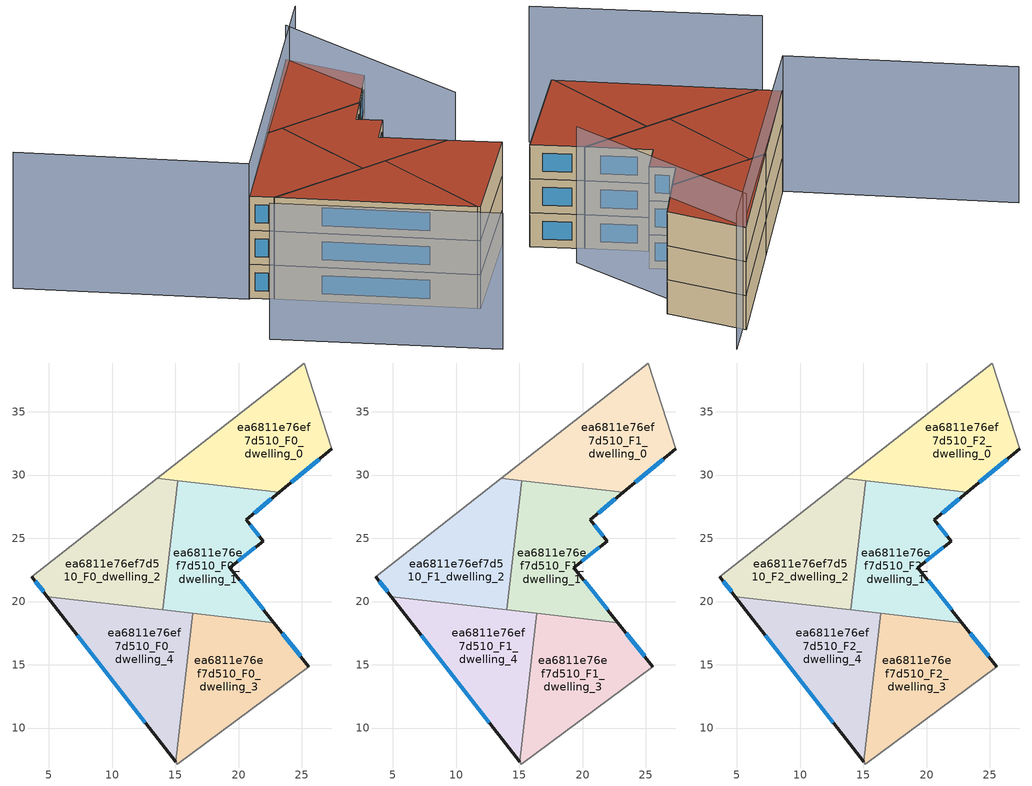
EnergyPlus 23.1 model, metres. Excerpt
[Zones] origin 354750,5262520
ea6811e76ef7d510_F0_dwelling_0
 floor ground (EU_floor_Construction): 25.18,38.85 27.35,32.07 23.2,28.62 13.55,29.74 z0
 wall outside (EU_wall_Construction): 23.2,28.62 27.35,32.07 z0:3
 wall adiabatic (EU_wall_Construction): 27.35,32.07 25.18,38.85 13.55,29.74 z0:3
 wall to ea6811e76ef7d510_F0_dwelling_1 (EU_wall_Construction): 15.19,29.55 23.2,28.62 z0:3
 wall to ea6811e76ef7d510_F0_dwelling_2 (EU_wall_Construction): 13.55,29.74 15.18,29.55 z0:3
 window (EU_Window_Construction): 24.18,29.43 26.38,31.26 z0.7:2.3
ea6811e76ef7d510_F0_dwelling_1
 floor ground (EU_floor_Construction): 23.2,28.62 20.62,26.48 21.95,24.77 19.3,22.69 22.79,18.32 14,19.34 15.18,29.55 z0
 wall outside (EU_wall_Construction): 22.79,18.32 19.3,22.69 21.95,24.77 20.62,26.48 23.2,28.62 z0:3
 wall to ea6811e76ef7d510_F0_dwelling_2 (EU_wall_Construction): 15.18,29.55 14,19.34 z0:3
 wall to ea6811e76ef7d510_F0_dwelling_3 (EU_wall_Construction): 16.37,19.06 22.79,18.32 z0:3
 wall to ea6811e76ef7d510_F0_dwelling_4 (EU_wall_Construction): 14,19.34 16.37,19.06 z0:3
 window (EU_Window_Construction): 21.23,26.98 22.59,28.12 / 21.64,25.17 20.93,26.08 / 19.92,23.18 21.33,24.28 / 21.97,19.35 20.12,21.66 z0.7:2.3
ea6811e76ef7d510_F0_dwelling_2
 floor ground (EU_floor_Construction): 15.18,29.55 14,19.34 4.88,20.39 3.65,21.97 13.55,29.74 z0
 wall outside (EU_wall_Construction): 3.65,21.97 4.88,20.39 z0:3
 wall adiabatic (EU_wall_Construction): 13.55,29.74 3.65,21.97 z0:3
 wall to ea6811e76ef7d510_F0_dwelling_4 (EU_wall_Construction): 4.88,20.39 14,19.34 z0:3
 window (EU_Window_Construction): 3.94,21.6 4.59,20.76 z0.7:2.3
ea6811e76ef7d510_F0_dwelling_3
 floor ground (EU_floor_Construction): 22.79,18.32 25.55,14.86 15.15,7.16 15.01,7.33 16.37,19.06 z0
 wall outside (EU_wall_Construction): 25.55,14.86 22.79,18.32 z0:3
 wall adiabatic (EU_wall_Construction): 15.01,7.33 15.15,7.16 25.55,14.86 z0:3
 wall to ea6811e76ef7d510_F0_dwelling_4 (EU_wall_Construction): 16.37,19.06 15.01,7.33 z0:3
 window (EU_Window_Construction): 24.9,15.67 23.44,17.51 z0.7:2.3
ea6811e76ef7d510_F0_dwelling_4
 floor ground (EU_floor_Construction): 16.37,19.06 15.01,7.33 4.88,20.39 z0
 wall outside (EU_wall_Construction): 4.88,20.39 15.01,7.33 z0:3
 window (EU_Window_Construction): 7.26,17.33 12.63,10.4 z0.7:2.3
ea6811e76ef7d510_F1_dwelling_0
 floor to ea6811e76ef7d510_F0_dwelling_0 (EU_floor_Construction): 25.18,38.85 27.35,32.07 23.2,28.62 13.55,29.74 z3
 wall outside (EU_wall_Construction): 23.2,28.62 27.35,32.07 z3:6
 wall adiabatic (EU_wall_Construction): 27.35,32.07 25.18,38.85 13.55,29.74 z3:6
 wall to ea6811e76ef7d510_F1_dwelling_1 (EU_wall_Construction): 15.19,29.55 23.2,28.62 z3:6
 wall to ea6811e76ef7d510_F1_dwelling_2 (EU_wall_Construction): 13.55,29.74 15.18,29.55 z3:6
 window (EU_Window_Construction): 24.18,29.43 26.38,31.26 z3.7:5.3
ea6811e76ef7d510_F1_dwelling_1
 floor to ea6811e76ef7d510_F0_dwelling_1 (EU_floor_Construction): 23.2,28.62 20.62,26.48 21.95,24.77 19.3,22.69 22.79,18.32 14,19.34 15.18,29.55 z3
 wall outside (EU_wall_Construction): 22.79,18.32 19.3,22.69 21.95,24.77 20.62,26.48 23.2,28.62 z3:6
 wall to ea6811e76ef7d510_F1_dwelling_2 (EU_wall_Construction): 15.18,29.55 14,19.34 z3:6
 wall to ea6811e76ef7d510_F1_dwelling_3 (EU_wall_Construction): 16.37,19.06 22.79,18.32 z3:6
 wall to ea6811e76ef7d510_F1_dwelling_4 (EU_wall_Construction): 14,19.34 16.37,19.06 z3:6
 window (EU_Window_Construction): 21.23,26.98 22.59,28.12 / 21.64,25.17 20.93,26.08 / 19.92,23.18 21.33,24.28 / 21.97,19.35 20.12,21.66 z3.7:5.3
ea6811e76ef7d510_F1_dwelling_2
 floor to ea6811e76ef7d510_F0_dwelling_2 (EU_floor_Construction): 15.18,29.55 14,19.34 4.88,20.39 3.65,21.97 13.55,29.74 z3
 wall outside (EU_wall_Construction): 3.65,21.97 4.88,20.39 z3:6
 wall adiabatic (EU_wall_Construction): 13.55,29.74 3.65,21.97 z3:6
 wall to ea6811e76ef7d510_F1_dwelling_4 (EU_wall_Construction): 4.88,20.39 14,19.34 z3:6
 window (EU_Window_Construction): 3.94,21.6 4.59,20.76 z3.7:5.3
ea6811e76ef7d510_F1_dwelling_3
 floor to ea6811e76ef7d510_F0_dwelling_3 (EU_floor_Construction): 22.79,18.32 25.55,14.86 15.15,7.16 15.01,7.33 16.37,19.06 z3
 wall outside (EU_wall_Construction): 25.55,14.86 22.79,18.32 z3:6
 wall adiabatic (EU_wall_Construction): 15.01,7.33 15.15,7.16 25.55,14.86 z3:6
 wall to ea6811e76ef7d510_F1_dwelling_4 (EU_wall_Construction): 16.37,19.06 15.01,7.33 z3:6
 window (EU_Window_Construction): 24.9,15.67 23.44,17.51 z3.7:5.3
ea6811e76ef7d510_F1_dwelling_4
 floor to ea6811e76ef7d510_F0_dwelling_4 (EU_floor_Construction): 16.37,19.06 15.01,7.33 4.88,20.39 z3
 wall outside (EU_wall_Construction): 4.88,20.39 15.01,7.33 z3:6
 window (EU_Window_Construction): 7.26,17.33 12.63,10.4 z3.7:5.3
ea6811e76ef7d510_F2_dwelling_0
 floor to ea6811e76ef7d510_F1_dwelling_0 (EU_floor_Construction): 25.18,38.85 27.35,32.07 23.2,28.62 13.55,29.74 z6
 wall outside (EU_wall_Construction): 23.2,28.62 27.35,32.07 z6:9
 wall adiabatic (EU_wall_Construction): 27.35,32.07 25.18,38.85 13.55,29.74 z6:9
 wall to ea6811e76ef7d510_F2_dwelling_1 (EU_wall_Construction): 15.19,29.55 23.2,28.62 z6:9
 wall to ea6811e76ef7d510_F2_dwelling_2 (EU_wall_Construction): 13.55,29.74 15.18,29.55 z6:9
 window (EU_Window_Construction): 24.18,29.43 26.38,31.26 z6.7:8.3
 roof outside (EU_roof_Construction): 27.35,32.07 25.18,38.85 13.55,29.74 23.2,28.62 z9
ea6811e76ef7d510_F2_dwelling_1
 floor to ea6811e76ef7d510_F1_dwelling_1 (EU_floor_Construction): 23.2,28.62 20.62,26.48 21.95,24.77 19.3,22.69 22.79,18.32 14,19.34 15.18,29.55 z6
 wall outside (EU_wall_Construction): 22.79,18.32 19.3,22.69 21.95,24.77 20.62,26.48 23.2,28.62 z6:9
 wall to ea6811e76ef7d510_F2_dwelling_2 (EU_wall_Construction): 15.18,29.55 14,19.34 z6:9
 wall to ea6811e76ef7d510_F2_dwelling_3 (EU_wall_Construction): 16.37,19.06 22.79,18.32 z6:9
 wall to ea6811e76ef7d510_F2_dwelling_4 (EU_wall_Construction): 14,19.34 16.37,19.06 z6:9
 window (EU_Window_Construction): 21.23,26.98 22.59,28.12 / 21.64,25.17 20.93,26.08 / 19.92,23.18 21.33,24.28 / 21.97,19.35 20.12,21.66 z6.7:8.3
 roof outside (EU_roof_Construction): 22.79,18.32 19.3,22.69 21.95,24.77 20.62,26.48 23.2,28.62 15.18,29.55 14,19.34 z9
ea6811e76ef7d510_F2_dwelling_2
 floor to ea6811e76ef7d510_F1_dwelling_2 (EU_floor_Construction): 15.18,29.55 14,19.34 4.88,20.39 3.65,21.97 13.55,29.74 z6
 wall outside (EU_wall_Construction): 3.65,21.97 4.88,20.39 z6:9
 wall adiabatic (EU_wall_Construction): 13.55,29.74 3.65,21.97 z6:9
 wall to ea6811e76ef7d510_F2_dwelling_4 (EU_wall_Construction): 4.88,20.39 14,19.34 z6:9
 window (EU_Window_Construction): 3.94,21.6 4.59,20.76 z6.7:8.3
 roof outside (EU_roof_Construction): 14,19.34 15.18,29.55 13.55,29.74 3.65,21.97 4.88,20.39 z9
ea6811e76ef7d510_F2_dwelling_3
 floor to ea6811e76ef7d510_F1_dwelling_3 (EU_floor_Construction): 22.79,18.32 25.55,14.86 15.15,7.16 15.01,7.33 16.37,19.06 z6
 wall outside (EU_wall_Construction): 25.55,14.86 22.79,18.32 z6:9
 wall adiabatic (EU_wall_Construction): 15.01,7.33 15.15,7.16 25.55,14.86 z6:9
 wall to ea6811e76ef7d510_F2_dwelling_4 (EU_wall_Construction): 16.37,19.06 15.01,7.33 z6:9
 window (EU_Window_Construction): 24.9,15.67 23.44,17.51 z6.7:8.3
 roof outside (EU_roof_Construction): 25.55,14.86 22.79,18.32 16.37,19.06 15.01,7.33 15.15,7.16 z9
ea6811e76ef7d510_F2_dwelling_4
 floor to ea6811e76ef7d510_F1_dwelling_4 (EU_floor_Construction): 16.37,19.06 15.01,7.33 4.88,20.39 z6
 wall outside (EU_wall_Construction): 4.88,20.39 15.01,7.33 z6:9
 window (EU_Window_Construction): 7.26,17.33 12.63,10.4 z6.7:8.3
 roof outside (EU_roof_Construction): 15.01,7.33 16.37,19.06 4.88,20.39 z9
shading: -1.03,15.14 10.69,0.31 / 25.17,19.76 25.18,38.85 / 28.45,40.99 3.46,21.83 / 3.46,21.83 -8.21,37.05 z0:12
[Building]
EU S2 Campaign: North Axis=0; Terrain=City; Solar Distribution=FullExterior
[Site:Location]
Budapest.Ferenc.Liszt.Intl.AP: Latitude=47.437; Longitude=19.256; Time Zone=1; Elevation=185
[SizingPeriod:WeatherFileDays]
AnnualSizingPeriod: Begin Month=1; Begin Day of Month=1; End Month=12; End Day of Month=31; Day of Week for Start Day=Monday; Use Weather File Daylight Saving Period=No; Use Weather File Rain and Snow Indicators=No
[MATERIAL]
EU_InternalMass_Material: Roughness=MediumRough; Thickness=0.1; Conductivity=1; Density=1800; Specific Heat=900; Thermal Absorptance=0.9; Solar Absorptance=0.7; Visible Absorptance=0.7
[MATERIAL:NOMASS] Roughness=MediumRough; Thermal Absorptance=0.9; Solar Absorptance=0.7; Visible Absorptance=0.7
Name | Thermal Resistance
EU_wall_NoMass | 0.832559
EU_roof_NoMass | 1.39638
EU_floor_NoMass | 0.872794
[WINDOWMATERIAL:SIMPLEGLAZINGSYSTEM]
EU_Window_SimpleGlazing: UFactor=2.79869; Solar Heat Gain Coefficient=0.75; Visible Transmittance=0.75
[CONSTRUCTION]
EU_wall_Construction: EU_wall_NoMass
EU_roof_Construction: EU_roof_NoMass
EU_floor_Construction: EU_floor_NoMass
EU_Window_Construction: EU_Window_SimpleGlazing
EU_InternalMass_Construction: EU_InternalMass_Material
[ZONE] Type=1; Multiplier=1; Ceiling Height=autocalculate; Floor Area=autocalculate; Part of Total Floor Area=Yes
Name | Volume
ea6811e76ef7d510_F0_dwelling_0; ea6811e76ef7d510_F0_dwelling_4; ea6811e76ef7d510_F1_dwelling_4; ea6811e76ef7d510_F2_dwelling_4 | 204.837
ea6811e76ef7d510_F1_dwelling_0; ea6811e76ef7d510_F2_dwelling_0 | 204.838
ea6811e76ef7d510_F0_dwelling_1 | 204.805
ea6811e76ef7d510_F1_dwelling_1; ea6811e76ef7d510_F2_dwelling_1 | 204.804
ea6811e76ef7d510_F0_dwelling_2; ea6811e76ef7d510_F1_dwelling_2; ea6811e76ef7d510_F2_dwelling_2 | 204.836
ea6811e76ef7d510_F0_dwelling_3; ea6811e76ef7d510_F1_dwelling_3; ea6811e76ef7d510_F2_dwelling_3 | 204.827
[INTERNALMASS] Construction=EU_InternalMass_Construction
Name | Zone or ZoneList | Surface Area
ea6811e76ef7d510_F0_dwelling_0_EU_InternalMass | ea6811e76ef7d510_F0_dwelling_0 | 68.279
ea6811e76ef7d510_F0_dwelling_1_EU_InternalMass | ea6811e76ef7d510_F0_dwelling_1 | 68.2683
ea6811e76ef7d510_F0_dwelling_2_EU_InternalMass | ea6811e76ef7d510_F0_dwelling_2 | 68.2791
ea6811e76ef7d510_F0_dwelling_3_EU_InternalMass | ea6811e76ef7d510_F0_dwelling_3 | 68.2743
ea6811e76ef7d510_F0_dwelling_4_EU_InternalMass | ea6811e76ef7d510_F0_dwelling_4 | 68.2747
ea6811e76ef7d510_F1_dwelling_0_EU_InternalMass | ea6811e76ef7d510_F1_dwelling_0 | 68.279
ea6811e76ef7d510_F1_dwelling_1_EU_InternalMass | ea6811e76ef7d510_F1_dwelling_1 | 68.2683
ea6811e76ef7d510_F1_dwelling_2_EU_InternalMass | ea6811e76ef7d510_F1_dwelling_2 | 68.2791
ea6811e76ef7d510_F1_dwelling_3_EU_InternalMass | ea6811e76ef7d510_F1_dwelling_3 | 68.2743
ea6811e76ef7d510_F1_dwelling_4_EU_InternalMass | ea6811e76ef7d510_F1_dwelling_4 | 68.2747
ea6811e76ef7d510_F2_dwelling_0_EU_InternalMass | ea6811e76ef7d510_F2_dwelling_0 | 68.279
ea6811e76ef7d510_F2_dwelling_1_EU_InternalMass | ea6811e76ef7d510_F2_dwelling_1 | 68.2683
ea6811e76ef7d510_F2_dwelling_2_EU_InternalMass | ea6811e76ef7d510_F2_dwelling_2 | 68.2791
ea6811e76ef7d510_F2_dwelling_3_EU_InternalMass | ea6811e76ef7d510_F2_dwelling_3 | 68.2743
ea6811e76ef7d510_F2_dwelling_4_EU_InternalMass | ea6811e76ef7d510_F2_dwelling_4 | 68.2747
[OTHEREQUIPMENT] Fuel Type=Electricity; Design Level Calculation Method=Watts/Area; Power per Zone Floor Area=1; Fraction Latent=0; Fraction Radiant=0; Fraction Lost=0; Carbon Dioxide Generation Rate=0; EndUse Subcategory=EU_Step8_InternalGains
Name | Zone or ZoneList or Space or SpaceList | Schedule
EU_Step8_InternalGain_ea6811e76ef7d510_F0_dwelling_0_f000 | ea6811e76ef7d510_F0_dwelling_0 | EU_Step8_GainSchedule_ea6811e76ef7d510_F0_dwelling_0_f000
EU_Step8_InternalGain_ea6811e76ef7d510_F0_dwelling_1_f000 | ea6811e76ef7d510_F0_dwelling_1 | EU_Step8_GainSchedule_ea6811e76ef7d510_F0_dwelling_1_f000
EU_Step8_InternalGain_ea6811e76ef7d510_F0_dwelling_2_f000 | ea6811e76ef7d510_F0_dwelling_2 | EU_Step8_GainSchedule_ea6811e76ef7d510_F0_dwelling_2_f000
EU_Step8_InternalGain_ea6811e76ef7d510_F0_dwelling_3_f000 | ea6811e76ef7d510_F0_dwelling_3 | EU_Step8_GainSchedule_ea6811e76ef7d510_F0_dwelling_3_f000
EU_Step8_InternalGain_ea6811e76ef7d510_F0_dwelling_4_f000 | ea6811e76ef7d510_F0_dwelling_4 | EU_Step8_GainSchedule_ea6811e76ef7d510_F0_dwelling_4_f000
EU_Step8_InternalGain_ea6811e76ef7d510_F1_dwelling_0_f000 | ea6811e76ef7d510_F1_dwelling_0 | EU_Step8_GainSchedule_ea6811e76ef7d510_F1_dwelling_0_f000
EU_Step8_InternalGain_ea6811e76ef7d510_F1_dwelling_1_f000 | ea6811e76ef7d510_F1_dwelling_1 | EU_Step8_GainSchedule_ea6811e76ef7d510_F1_dwelling_1_f000
EU_Step8_InternalGain_ea6811e76ef7d510_F1_dwelling_2_f000 | ea6811e76ef7d510_F1_dwelling_2 | EU_Step8_GainSchedule_ea6811e76ef7d510_F1_dwelling_2_f000
EU_Step8_InternalGain_ea6811e76ef7d510_F1_dwelling_3_f000 | ea6811e76ef7d510_F1_dwelling_3 | EU_Step8_GainSchedule_ea6811e76ef7d510_F1_dwelling_3_f000
EU_Step8_InternalGain_ea6811e76ef7d510_F1_dwelling_4_f000 | ea6811e76ef7d510_F1_dwelling_4 | EU_Step8_GainSchedule_ea6811e76ef7d510_F1_dwelling_4_f000
EU_Step8_InternalGain_ea6811e76ef7d510_F2_dwelling_0_f000 | ea6811e76ef7d510_F2_dwelling_0 | EU_Step8_GainSchedule_ea6811e76ef7d510_F2_dwelling_0_f000
EU_Step8_InternalGain_ea6811e76ef7d510_F2_dwelling_1_f000 | ea6811e76ef7d510_F2_dwelling_1 | EU_Step8_GainSchedule_ea6811e76ef7d510_F2_dwelling_1_f000
EU_Step8_InternalGain_ea6811e76ef7d510_F2_dwelling_2_f000 | ea6811e76ef7d510_F2_dwelling_2 | EU_Step8_GainSchedule_ea6811e76ef7d510_F2_dwelling_2_f000
EU_Step8_InternalGain_ea6811e76ef7d510_F2_dwelling_3_f000 | ea6811e76ef7d510_F2_dwelling_3 | EU_Step8_GainSchedule_ea6811e76ef7d510_F2_dwelling_3_f000
EU_Step8_InternalGain_ea6811e76ef7d510_F2_dwelling_4_f000 | ea6811e76ef7d510_F2_dwelling_4 | EU_Step8_GainSchedule_ea6811e76ef7d510_F2_dwelling_4_f000
[ZONEVENTILATION:DESIGNFLOWRATE] Schedule=EU_AlwaysOn; Design Flow Rate Calculation Method=AirChanges/Hour; Air Changes per Hour=0.475469; Ventilation Type=Natural; Fan Pressure Rise=0; Fan Total Efficiency=1; Constant Term Coefficient=1; Temperature Term Coefficient=0; Velocity Term Coefficient=0; Velocity Squared Term Coefficient=0; Minimum Indoor Temperature=-100; Maximum Indoor Temperature=100; Delta Temperature=-100; Minimum Outdoor Temperature=-100; Maximum Outdoor Temperature=100; Maximum Wind Speed=40
Name | Zone or ZoneList or Space or SpaceList
EU_ConstantAir_ea6811e76ef7d510_F0_dwelling_0 | ea6811e76ef7d510_F0_dwelling_0
EU_ConstantAir_ea6811e76ef7d510_F0_dwelling_1 | ea6811e76ef7d510_F0_dwelling_1
EU_ConstantAir_ea6811e76ef7d510_F0_dwelling_2 | ea6811e76ef7d510_F0_dwelling_2
EU_ConstantAir_ea6811e76ef7d510_F0_dwelling_3 | ea6811e76ef7d510_F0_dwelling_3
EU_ConstantAir_ea6811e76ef7d510_F0_dwelling_4 | ea6811e76ef7d510_F0_dwelling_4
EU_ConstantAir_ea6811e76ef7d510_F1_dwelling_0 | ea6811e76ef7d510_F1_dwelling_0
EU_ConstantAir_ea6811e76ef7d510_F1_dwelling_1 | ea6811e76ef7d510_F1_dwelling_1
EU_ConstantAir_ea6811e76ef7d510_F1_dwelling_2 | ea6811e76ef7d510_F1_dwelling_2
EU_ConstantAir_ea6811e76ef7d510_F1_dwelling_3 | ea6811e76ef7d510_F1_dwelling_3
EU_ConstantAir_ea6811e76ef7d510_F1_dwelling_4 | ea6811e76ef7d510_F1_dwelling_4
EU_ConstantAir_ea6811e76ef7d510_F2_dwelling_0 | ea6811e76ef7d510_F2_dwelling_0
EU_ConstantAir_ea6811e76ef7d510_F2_dwelling_1 | ea6811e76ef7d510_F2_dwelling_1
EU_ConstantAir_ea6811e76ef7d510_F2_dwelling_2 | ea6811e76ef7d510_F2_dwelling_2
EU_ConstantAir_ea6811e76ef7d510_F2_dwelling_3 | ea6811e76ef7d510_F2_dwelling_3
EU_ConstantAir_ea6811e76ef7d510_F2_dwelling_4 | ea6811e76ef7d510_F2_dwelling_4
[HVACTEMPLATE:THERMOSTAT] Constant Heating Setpoint=20; Constant Cooling Setpoint=50
EU_HeatOnly_ea6811e76ef7d510_F0_dwelling_0; EU_HeatOnly_ea6811e76ef7d510_F0_dwelling_1; EU_HeatOnly_ea6811e76ef7d510_F0_dwelling_2; EU_HeatOnly_ea6811e76ef7d510_F0_dwelling_3; EU_HeatOnly_ea6811e76ef7d510_F0_dwelling_4; EU_HeatOnly_ea6811e76ef7d510_F1_dwelling_0; EU_HeatOnly_ea6811e76ef7d510_F1_dwelling_1; EU_HeatOnly_ea6811e76ef7d510_F1_dwelling_2; EU_HeatOnly_ea6811e76ef7d510_F1_dwelling_3; EU_HeatOnly_ea6811e76ef7d510_F1_dwelling_4; EU_HeatOnly_ea6811e76ef7d510_F2_dwelling_0; EU_HeatOnly_ea6811e76ef7d510_F2_dwelling_1; EU_HeatOnly_ea6811e76ef7d510_F2_dwelling_2; EU_HeatOnly_ea6811e76ef7d510_F2_dwelling_3; EU_HeatOnly_ea6811e76ef7d510_F2_dwelling_4
[HVACTEMPLATE:ZONE:IDEALLOADSAIRSYSTEM] System Availability Schedule=EU_AlwaysOn; Maximum Heating Supply Air Temperature=50; Minimum Cooling Supply Air Temperature=13; Maximum Heating Supply Air Humidity Ratio=0.0156; Minimum Cooling Supply Air Humidity Ratio=0.0077; Heating Limit=NoLimit; Cooling Limit=NoLimit; Heating Availability Schedule=EU_AlwaysOn; Cooling Availability Schedule=EU_CoolingOff; Dehumidification Control Type=ConstantSensibleHeatRatio; Cooling Sensible Heat Ratio=0.7; Dehumidification Setpoint=60; Humidification Control Type=None; Humidification Setpoint=30; Outdoor Air Method=None; Outdoor Air Flow Rate per Person=0.00944; Outdoor Air Flow Rate per Zone Floor Area=0; Outdoor Air Flow Rate per Zone=0; Demand Controlled Ventilation Type=None; Outdoor Air Economizer Type=NoEconomizer; Heat Recovery Type=None; Sensible Heat Recovery Effectiveness=0.7; Latent Heat Recovery Effectiveness=0.65
Name | Template Thermostat
ea6811e76ef7d510_F0_dwelling_0 | EU_HeatOnly_ea6811e76ef7d510_F0_dwelling_0
ea6811e76ef7d510_F0_dwelling_1 | EU_HeatOnly_ea6811e76ef7d510_F0_dwelling_1
ea6811e76ef7d510_F0_dwelling_2 | EU_HeatOnly_ea6811e76ef7d510_F0_dwelling_2
ea6811e76ef7d510_F0_dwelling_3 | EU_HeatOnly_ea6811e76ef7d510_F0_dwelling_3
ea6811e76ef7d510_F0_dwelling_4 | EU_HeatOnly_ea6811e76ef7d510_F0_dwelling_4
ea6811e76ef7d510_F1_dwelling_0 | EU_HeatOnly_ea6811e76ef7d510_F1_dwelling_0
ea6811e76ef7d510_F1_dwelling_1 | EU_HeatOnly_ea6811e76ef7d510_F1_dwelling_1
ea6811e76ef7d510_F1_dwelling_2 | EU_HeatOnly_ea6811e76ef7d510_F1_dwelling_2
ea6811e76ef7d510_F1_dwelling_3 | EU_HeatOnly_ea6811e76ef7d510_F1_dwelling_3
ea6811e76ef7d510_F1_dwelling_4 | EU_HeatOnly_ea6811e76ef7d510_F1_dwelling_4
ea6811e76ef7d510_F2_dwelling_0 | EU_HeatOnly_ea6811e76ef7d510_F2_dwelling_0
ea6811e76ef7d510_F2_dwelling_1 | EU_HeatOnly_ea6811e76ef7d510_F2_dwelling_1
ea6811e76ef7d510_F2_dwelling_2 | EU_HeatOnly_ea6811e76ef7d510_F2_dwelling_2
ea6811e76ef7d510_F2_dwelling_3 | EU_HeatOnly_ea6811e76ef7d510_F2_dwelling_3
ea6811e76ef7d510_F2_dwelling_4 | EU_HeatOnly_ea6811e76ef7d510_F2_dwelling_4
[SIZING:ZONE] Zone Cooling Design Supply Air Temperature Input Method=SupplyAirTemperature; Zone Cooling Design Supply Air Temperature=13; Zone Heating Design Supply Air Temperature Input Method=SupplyAirTemperature; Zone Heating Design Supply Air Temperature=50; Zone Cooling Design Supply Air Humidity Ratio=0.008; Zone Heating Design Supply Air Humidity Ratio=0.008; Cooling Design Air Flow Method=DesignDay; Cooling Design Air Flow Rate=0; Cooling Minimum Air Flow per Zone Floor Area=0.000762; Cooling Minimum Air Flow=0; Cooling Minimum Air Flow Fraction=0.2; Heating Design Air Flow Method=DesignDay; Heating Design Air Flow Rate=0; Heating Maximum Air Flow per Zone Floor Area=0.002032; Heating Maximum Air Flow=0.141576; Heating Maximum Air Flow Fraction=0.3; Account for Dedicated Outdoor Air System=No; Dedicated Outdoor Air System Control Strategy=NeutralSupplyAir; Dedicated Outdoor Air Low Setpoint Temperature for Design=autosize; Dedicated Outdoor Air High Setpoint Temperature for Design=autosize; Zone Load Sizing Method=Sensible Load Only No Latent Load; Zone Latent Cooling Design Supply Air Humidity Ratio Input Method=HumidityRatioDifference; Zone Cooling Design Supply Air Humidity Ratio Difference=0.005; Zone Latent Heating Design Supply Air Humidity Ratio Input Method=HumidityRatioDifference; Zone Humidification Design Supply Air Humidity Ratio Difference=0.005
ea6811e76ef7d510_F0_dwelling_0; ea6811e76ef7d510_F0_dwelling_1; ea6811e76ef7d510_F0_dwelling_2; ea6811e76ef7d510_F0_dwelling_3; ea6811e76ef7d510_F0_dwelling_4; ea6811e76ef7d510_F1_dwelling_0; ea6811e76ef7d510_F1_dwelling_1; ea6811e76ef7d510_F1_dwelling_2; ea6811e76ef7d510_F1_dwelling_3; ea6811e76ef7d510_F1_dwelling_4; ea6811e76ef7d510_F2_dwelling_0; ea6811e76ef7d510_F2_dwelling_1; ea6811e76ef7d510_F2_dwelling_2; ea6811e76ef7d510_F2_dwelling_3; ea6811e76ef7d510_F2_dwelling_4
[SCHEDULE:CONSTANT]
Name | Hourly Value
EU_AlwaysOn | 1
EU_CoolingOff | 0
[SCHEDULE:FILE] Column Number=1; Rows to Skip at Top=0; Number of Hours of Data=8760; Column Separator=Comma; Interpolate to Timestep=No; Minutes per Item=60; Adjust Schedule for Daylight Savings=Yes
Name | File
EU_Step8_GainSchedule_ea6811e76ef7d510_F0_dwelling_0_f000 | ../../schedules/ea6811e76ef7d510/ea6811e76ef7d510_F0_dwelling_0_f000_gain.csv
EU_Step8_GainSchedule_ea6811e76ef7d510_F0_dwelling_1_f000 | ../../schedules/ea6811e76ef7d510/ea6811e76ef7d510_F0_dwelling_1_f000_gain.csv
EU_Step8_GainSchedule_ea6811e76ef7d510_F0_dwelling_2_f000 | ../../schedules/ea6811e76ef7d510/ea6811e76ef7d510_F0_dwelling_2_f000_gain.csv
EU_Step8_GainSchedule_ea6811e76ef7d510_F0_dwelling_3_f000 | ../../schedules/ea6811e76ef7d510/ea6811e76ef7d510_F0_dwelling_3_f000_gain.csv
EU_Step8_GainSchedule_ea6811e76ef7d510_F0_dwelling_4_f000 | ../../schedules/ea6811e76ef7d510/ea6811e76ef7d510_F0_dwelling_4_f000_gain.csv
EU_Step8_GainSchedule_ea6811e76ef7d510_F1_dwelling_0_f000 | ../../schedules/ea6811e76ef7d510/ea6811e76ef7d510_F1_dwelling_0_f000_gain.csv
EU_Step8_GainSchedule_ea6811e76ef7d510_F1_dwelling_1_f000 | ../../schedules/ea6811e76ef7d510/ea6811e76ef7d510_F1_dwelling_1_f000_gain.csv
EU_Step8_GainSchedule_ea6811e76ef7d510_F1_dwelling_2_f000 | ../../schedules/ea6811e76ef7d510/ea6811e76ef7d510_F1_dwelling_2_f000_gain.csv
EU_Step8_GainSchedule_ea6811e76ef7d510_F1_dwelling_3_f000 | ../../schedules/ea6811e76ef7d510/ea6811e76ef7d510_F1_dwelling_3_f000_gain.csv
EU_Step8_GainSchedule_ea6811e76ef7d510_F1_dwelling_4_f000 | ../../schedules/ea6811e76ef7d510/ea6811e76ef7d510_F1_dwelling_4_f000_gain.csv
EU_Step8_GainSchedule_ea6811e76ef7d510_F2_dwelling_0_f000 | ../../schedules/ea6811e76ef7d510/ea6811e76ef7d510_F2_dwelling_0_f000_gain.csv
EU_Step8_GainSchedule_ea6811e76ef7d510_F2_dwelling_1_f000 | ../../schedules/ea6811e76ef7d510/ea6811e76ef7d510_F2_dwelling_1_f000_gain.csv
EU_Step8_GainSchedule_ea6811e76ef7d510_F2_dwelling_2_f000 | ../../schedules/ea6811e76ef7d510/ea6811e76ef7d510_F2_dwelling_2_f000_gain.csv
EU_Step8_GainSchedule_ea6811e76ef7d510_F2_dwelling_3_f000 | ../../schedules/ea6811e76ef7d510/ea6811e76ef7d510_F2_dwelling_3_f000_gain.csv
EU_Step8_GainSchedule_ea6811e76ef7d510_F2_dwelling_4_f000 | ../../schedules/ea6811e76ef7d510/ea6811e76ef7d510_F2_dwelling_4_f000_gain.csv
